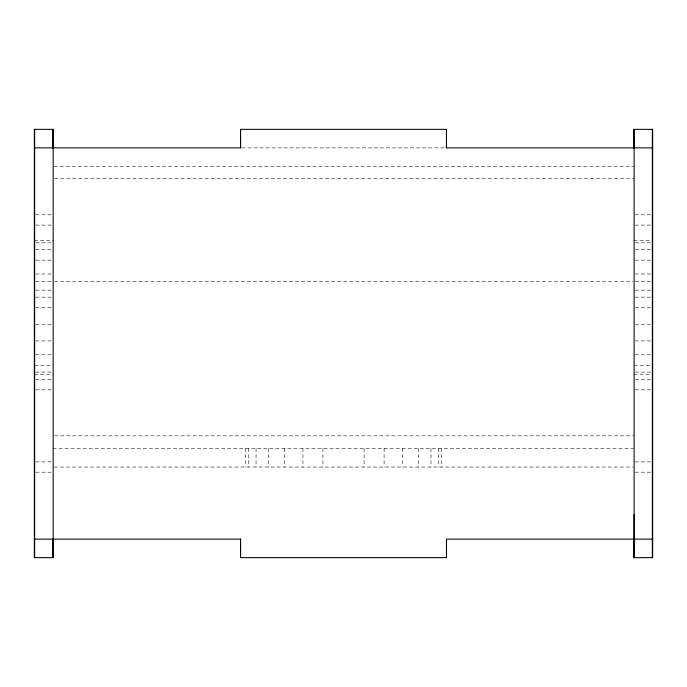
<?xml version="1.0" encoding="UTF-8"?>
<svg xmlns="http://www.w3.org/2000/svg" width="687" height="687" viewBox="0 0 687 687"><rect width="100%" height="100%" fill="white"/><g stroke="black" fill="none" stroke-linecap="round" stroke-linejoin="round"><path stroke-width="0.52" stroke-dasharray="3.44 2.58" d="M241.824 147.885L445.176 147.885M53.955 166.417L634.118 166.417M54.513 178.448L634.118 178.448M35.681 214.808L51.851 214.808M635.149 214.808L651.319 214.808M35.681 225.104L51.851 225.104M635.149 225.104L651.319 225.104M34.35 240.544L53.182 240.544M633.818 240.544L652.65 240.544M35.681 242.82L51.851 242.82M635.149 242.82L651.319 242.82M35.681 249.51L51.851 249.51M635.149 249.51L651.319 249.51M35.681 260.141L51.851 260.141M635.149 260.141L651.319 260.141M35.681 274.001L51.851 274.001M635.149 274.001L651.319 274.001M54.513 281.404L633.045 281.404M35.681 281.73L51.851 281.73M635.149 281.73L651.319 281.73M35.681 290.146L52.882 290.146M635.149 290.146L652.349 290.146M35.681 297.17L51.851 297.17M635.149 297.17L651.319 297.17M35.681 307.467L51.851 307.467M635.149 307.467L651.319 307.467M35.681 324.788L51.851 324.788M635.149 324.788L651.319 324.788M35.681 340.924L51.851 340.924M635.149 340.924L651.319 340.924M35.681 354.784L51.851 354.784M635.149 354.784L651.319 354.784M34.651 365.424L52.882 365.424M634.118 365.424L652.349 365.424M35.681 372.105L51.851 372.105M635.149 372.105L651.319 372.105M34.35 374.389L53.182 374.389M633.818 374.389L652.65 374.389M35.681 379.533L51.851 379.533M635.149 379.533L651.319 379.533M35.681 389.83L51.851 389.83M635.149 389.83L651.319 389.83M54.513 435.833L634.118 435.833M52.882 448.517L633.861 448.517M35.681 461.896L51.851 461.896M635.149 461.896L651.319 461.896M54.256 467.048L632.787 467.048M35.681 472.192L51.851 472.192M635.149 472.192L651.319 472.192M441.329 448.517L441.329 467.048M438.701 448.517L438.701 467.048M430.981 448.517L430.981 467.048M418.709 448.517L418.709 467.048M402.719 448.517L402.719 467.048M384.102 448.517L384.102 467.048M364.11 448.517L364.11 467.048M322.933 448.517L322.933 467.048M302.941 448.517L302.941 467.048M284.324 448.517L284.324 467.048M268.334 448.517L268.334 467.048M256.062 448.517L256.062 467.048M248.342 448.517L248.342 467.048M245.714 448.517L245.714 467.048"/><path stroke-width="1.03" d="M634.118 539.115L634.118 514.666M240.562 129.354L240.562 147.885L240.519 129.354L446.481 129.354L446.438 147.885M34.651 147.885L240.759 147.885M446.241 147.885L652.65 147.885M34.651 539.115L240.562 539.115L240.562 557.646L446.481 557.646L446.481 539.115L652.65 539.115M652.349 129.354L652.349 557.646M634.118 129.354L634.118 557.646M633.818 147.885L633.818 129.354L652.65 129.354L652.65 557.646L633.818 557.646L633.818 539.115M240.519 539.115L240.519 557.646M52.882 129.354L52.882 147.885M52.882 539.115L52.882 557.646M34.651 129.354L34.651 557.646M53.182 129.354L34.35 129.354L34.35 557.646L53.182 557.646L53.182 129.354"/></g></svg>
